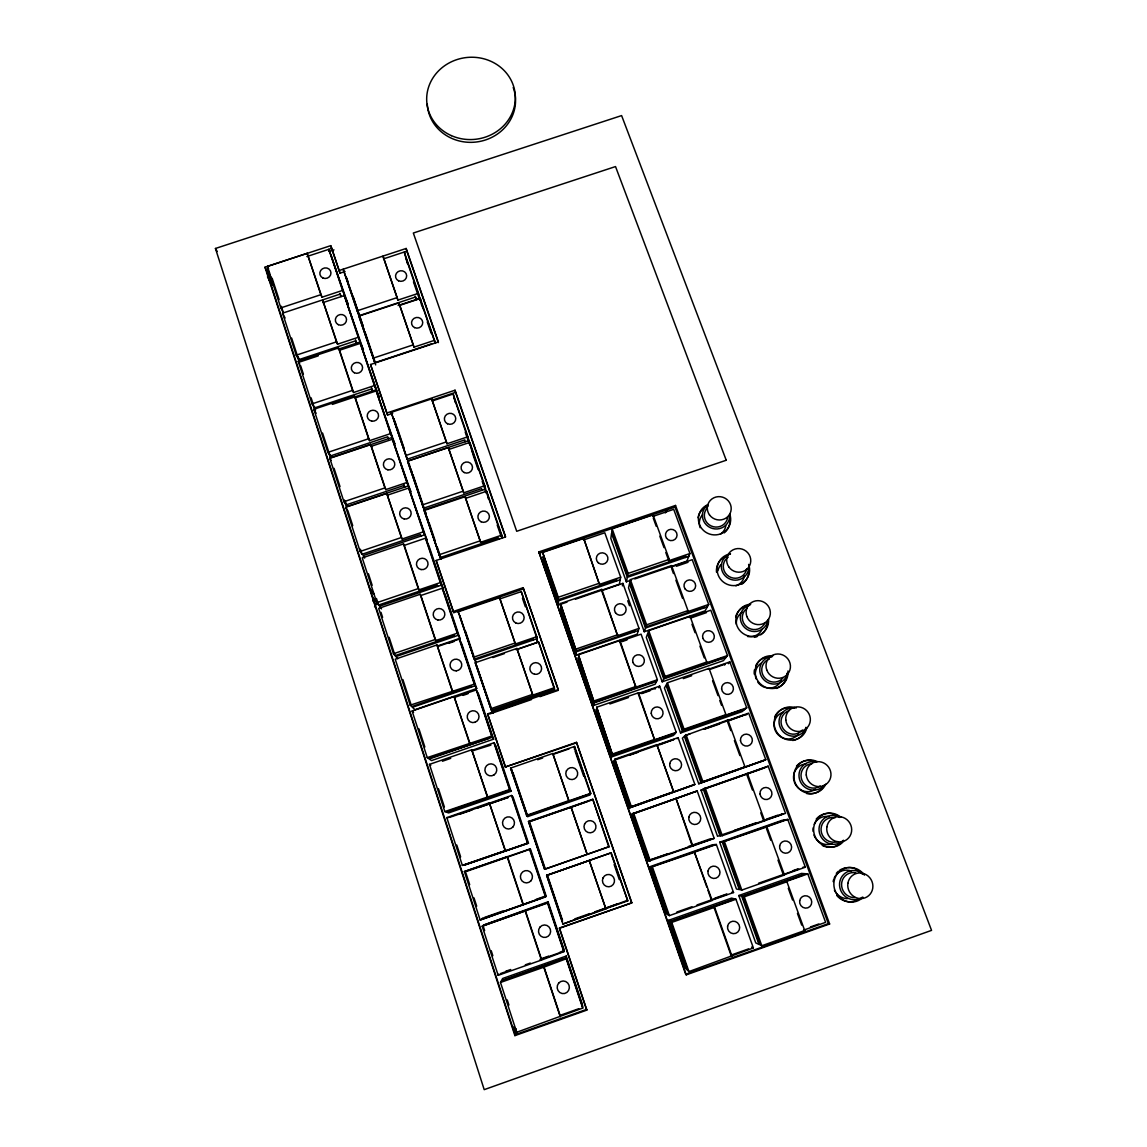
<?xml version="1.0" encoding="UTF-8"?>
<svg xmlns="http://www.w3.org/2000/svg" width="1147" height="1147" viewBox="0 0 1147 1147"><rect width="100%" height="100%" fill="white"/><g stroke="black" fill="none" stroke-linecap="round" stroke-linejoin="round"><path stroke-width="1.5" d="M568.898 800.864L552.883 753.952L574.59 746.439L590.719 793.28L568.898 800.864L552.797 753.464L510.587 768.089L526.86 815.761L586.777 795.158M562.417 959.121L501.153 981.23L500.493 982.477L516.709 1032.286L582.705 1008.098L566.202 958.777L566.245 956.039L502.615 978.491L501.483 980.628L566.217 957.774L582.561 1006.607M576.081 655.152L576.21 651.84L560.582 607.035L560.711 611.064L576.081 655.152L637.202 634.162L639.008 628.37L622.907 583.379L601.645 590.648L617.043 634.047M634.707 631.753L635.008 630.692L576.253 650.879L560.482 603.523L601.802 589.4L617.645 635.71L639.008 628.37M548.094 901.8L547.549 903.047L482.17 926.203L498.171 975.323L541.441 960.068L563.837 951.709L563.951 949.157L548.094 901.8L483.403 925.17L547.75 902.589L563.88 950.777L560.08 952.11M598.863 582.776L583.737 538.473L542.646 552.438L558.388 599.666L616.799 579.708L616.57 580.984M635.897 687.168L619.695 641.517L641.087 634.162L657.389 679.741L635.897 687.168L619.939 640.499L578.36 654.779L594.175 702.251L653.288 681.848L652.887 682.666M570.934 806.843L528.48 821.395L544.567 869.311L609.129 846.701L592.784 799.23L570.934 806.843L587.164 854.372L570.948 806.599M574.418 749.249L574.59 746.439M631.553 902.603L576.497 742.338L505.354 766.97L487.575 713.893L558.288 689.548L523.147 587.68L453.266 611.494L436.175 560.453L505.641 536.896L455.044 390.209L386.783 413.02L370.524 364.517L438.398 341.964L406.153 248.469L339.053 270.549L330.709 245.659L264.957 267.237L514.903 1035.626L586.805 1010.12L559.449 927.98L631.854 902.832L559.406 928.324L586.805 1010.12M605.888 908.911L589.243 860.479L605.888 908.911L562.919 924.023L625.961 900.882M267.022 269.631L272.269 279.825M583.737 538.473L599.437 584.425L620.685 577.17L604.799 532.767L583.665 539.95M601.645 590.648L601.802 589.4M652.657 516.494L673.705 509.325L689.949 553.514L668.801 560.74L669.275 559.363L653.044 514.903L612.14 528.81L611.738 531.835L627.595 576.023L685.763 556.152L685.218 557.542M593.63 705.477L594.046 702.968L578.217 657.589L578.059 660.83L593.63 705.477L655.109 684.243L657.389 679.741M594.175 702.251L578.36 654.779M620.685 577.17L619.366 584.21L575.464 599.207M653.991 738.152L638.162 693.548L659.668 686.121L676.2 732.302L654.579 739.801L638.492 692.774L596.669 707.226L612.512 754.812L671.984 734.18L671.482 734.74M622.405 585.902L622.907 583.379M626.362 581.816L627.323 577.314L611.537 533.326L610.835 538.517L626.362 581.816L631.409 580.095M627.595 576.023L628.155 573.4L612.14 528.81M560.266 1016.844L543.807 967.193L566.202 958.777M671.052 566.933L692.229 559.693L708.688 604.455L687.411 611.752L687.971 610.605L671.54 565.571L630.391 579.636L629.803 582.203L645.876 626.965L704.387 606.878L703.742 608.039M619.695 641.517L619.939 640.499M516.781 1031.813L516.021 1034.422L586.705 1009.36M514.903 1035.626L516.322 1030.809L515.462 1028.486A10.294 9.879 -88.8 0 0 513.326 1026.995M515.161 1034.737L514.458 1032.572L515.634 1028.701M514.458 1032.572L515.462 1028.486M829.625 923.98L828.349 923.65L675.01 507.074L675.511 505.454L538.846 551.908L685.677 974.262L686.25 974.85L829.625 923.98L675.511 505.454M644.256 631.739L645.503 628.04L629.517 583.465L628.527 587.881L644.256 631.739L705.118 610.835L708.688 604.455M645.876 626.965L646.607 624.814L630.391 579.636M690.093 616.398L689.519 617.53L710.81 610.204L727.485 655.554L706.079 662.937L706.738 662.02L690.093 616.398L648.686 630.621L647.94 632.728L664.213 678.078L723.069 657.761L722.338 658.679M374.553 606.863L376.761 602.548M590.719 793.28L590.132 794.885L527.735 816.607L511.404 769.336L512.351 770.755M689.949 553.514L686.881 561.141L634.764 578.948M638.162 693.548L638.492 692.774M528.48 821.395L544.796 869.182L608.742 846.773L592.784 799.23M611.566 756.934L612.297 755.285L596.268 709.319L595.809 711.713L611.566 756.934L673.418 735.471L676.2 732.302M612.512 754.812L596.669 707.226M656.471 745.149L678.106 737.636L694.853 784.419L630.692 806.929L614.821 759.228L656.887 744.618L673.604 791.702L656.887 744.618M655.138 688.974L655.554 688.186L640.341 693.448M658.808 687.713L659.668 686.121M663.755 678.909L647.568 633.775L646.277 637.374L662.192 681.805L663.755 678.909L725.994 657.417M664.213 678.078L665.117 676.386L706.738 662.02M545.513 896.94L546.101 895.85L530.459 849.095L529.441 848.938L545.513 896.94L480.163 920.023L464.377 871.548L507.447 856.608L523.39 904.696M709.061 668.4L708.387 669.289L729.822 661.891L746.711 707.828L725.176 715.312L725.936 714.638L709.061 668.4L667.425 682.78L666.479 684.415L682.967 730.367L742.181 709.821L741.349 710.495M498.171 975.323L498.845 974.161M541.957 897.872L480.163 920.023M482.17 926.203L525.412 910.818L541.57 959.552M727.485 655.554L723.413 660.658L662.192 681.805M724.646 664.973L725.377 664.07L710.237 669.303M728.302 663.712L729.822 661.891M682.422 730.954L666.02 685.218L664.414 688.014L680.544 733.005L682.422 730.954L745.034 709.219M682.967 730.367L684.071 729.162L725.936 714.638M677.074 738.74L678.106 737.636M727.872 719.972L727.112 720.617L748.661 713.133L765.78 759.672L701.563 782.211L684.874 735.657L727.872 719.972L744.962 766.813L744.116 767.228M562.919 924.023L546.632 875.462L611.222 852.78L627.796 900.882L605.702 908.653M746.711 707.828L742.123 711.627L680.544 733.005M630.391 807.158L614.147 760.59L613.387 762.153L629.359 807.961L693.648 785.093M630.692 806.929L673.604 791.702M482.887 918.016L481.425 919.091L545.728 896.538L529.814 848.995L464.377 871.548M691.684 844.421L675.941 798.283L692.874 846.013L649.517 860.881L632.972 813.467L697.19 790.957L714.165 838.371L647.768 860.766L631.596 814.37L690.594 793.452M632.972 813.467L633.603 813.065L650.306 860.938M544.567 869.311L545.298 868.881L529.699 822.442M694.853 784.419L629.359 807.961M700.932 782.555L684.315 736.231L682.393 738.195L698.724 783.759L763.902 760.59M701.563 782.211L744.962 766.813M692.845 792.577L695.971 791.573M697.19 790.957L631.596 814.37M779.731 815.058L780.734 814.857L717.549 836.292L701.018 790.125L766.268 767.028M722.309 835.69L720.818 835.876L703.9 788.706L705.219 788.075L722.309 835.69L764.676 820.822L747.357 773.35L746.496 773.752L752.432 790.039M760.203 761.88L761.121 761.422M765.78 759.672L698.724 783.759M762.569 768.318L763.501 767.902M764.088 768.003L768.175 766.182L785.523 813.352L763.73 820.994L760.762 812.85M560.482 1015.21L578.791 1008.715M730.553 955.279L748.676 948.856M810.47 926.934L818.886 923.952M668.543 920.324L670.264 921.428L687.168 969.889L685.146 967.953L668.543 920.324L731.528 898.101L735.944 899.248L753.378 947.952L688.931 971.595L687.741 970.448L670.751 921.758L731.356 900.366L730.567 900.151M801.739 875.032L802.871 875.132L742.539 896.424L759.931 944.856L761.809 945.745L804.707 930.532L786.914 881.771L785.853 881.642L807.789 873.899L825.611 922.346L803.545 930.16L804.707 930.532M685.677 974.262L828.349 923.65M574.747 918.89L589.859 913.571M594.906 911.808L616.728 904.123M505.77 971.265L510.702 969.516M540.323 959.078L548.553 956.168M500.493 973.574L508.766 970.663M525.312 964.828L530.272 963.079M540.194 959.58L560.037 952.584M714.796 898.216L726.51 894.087M792.649 870.774L797.638 869.01M676.816 912.066L691.956 906.732M697.003 904.954L727.284 894.273M758.568 883.247L798.756 869.068M707.986 890.344L711.513 900.295L733.535 892.524L716.345 844.479L712.473 844.766L649.847 866.731L666.249 913.743L667.927 914.747L651.252 866.931L649.847 866.731M777.981 860.092L783.401 874.946L805.337 867.218L787.76 819.417L782.025 820.349L719.685 842.228L736.446 888.997L739.313 889.57L722.252 842.013L719.685 842.228M695.053 852.149L651.654 866.989L668.414 915.034L669.389 915.621L712.215 900.51L694.437 852.164L706.81 887.018M766.899 826.93L722.997 841.941L740.145 889.742L741.822 890.072L784.462 875.032L766.899 826.93L765.952 827.073L787.76 819.417M738.783 895.535L741.708 896.223L758.999 944.425L755.758 942.92L738.783 895.535L801.495 873.412L807.789 873.899M670.264 921.428L734.324 898.832M741.708 896.223L805.481 873.713M500.493 982.477L543.807 967.193M730.61 954.132L713.907 907.033L735.944 899.248M670.751 921.758L671.755 922.403L714.624 907.277L732.015 956.311M742.539 896.424L744.245 896.825L786.914 881.771M611.222 852.78L546.832 875.261L562.417 921.701M546.632 875.462L589.357 860.494M484.55 917.428L502.859 911.019M536.122 899.348L544.438 896.438M647.768 860.766L668.07 853.655M688.358 846.529L710.351 838.815M734.395 830.385L756.274 822.714M766.382 819.173L778.168 815.03M780.964 814.614L783.444 813.753L781.05 814.212M714.165 838.371L692.874 846.013M651.252 866.931L714.925 844.579M722.252 842.013L785.652 819.761M694.437 852.164L716.345 844.479M526.459 815.374L568.898 800.606M527.061 815.947L590.504 793.867L574.532 747.471M528.867 821.711L592.54 799.774M587.149 801.638L529.054 821.883L544.897 869.111M462.37 865.412L505.426 850.529L489.31 802.828L446.8 817.582L462.37 865.412L528.48 843.188L513.039 797.036L511.562 795.488L489.697 803.072M528.48 843.188L463.89 865.268L527.806 842.973L512.107 796.047M467.575 871.046L528.81 849.683M703.9 788.706L768.175 766.182M701.018 790.125L762.984 768.49M505.354 766.97L576.454 742.869M537.671 759.73L542.646 758.009M554.259 753.995L569.17 748.819M487.719 797.122L471.732 749.78L429.465 764.375L444.835 811.574L509.569 789.537L511.089 791.244L448.62 812.922L446.599 812.205L510.128 790.154L494.629 743.844M612.942 753.851L654.98 739.256M612.297 755.285L675.182 733.463M449.624 817.367L508.365 797.351L476.794 808.32M614.376 760.146L673.877 739.485L659.84 744.733M684.874 735.657L689.949 733.894M703.484 729.191L744.116 715.097L728.116 721.019M460.162 814.083L471.804 810.04M629.373 755.299L637.847 752.36M704.53 729.205L719.699 723.943M744.503 715.327L746.955 714.481M490.687 708.789L532.609 694.351L516.939 648.456L475.231 662.737L491.418 710.179L550.718 689.763L550.804 690.537M532.782 695.125L554.345 687.698L538.631 642.076L517.182 649.431L532.782 695.125L532.609 694.351M492.479 711.57L476.535 665.446L491.791 710.853L554.474 689.261L554.345 687.698M489.626 713.993L531.52 699.555M539.907 696.673L558.331 690.322L523.147 587.68M469.969 743.571L454.097 696.602L412.103 711.025L427.272 757.608L491.69 736.073L493.654 739.141L431.559 760.576L429.265 758.984L492.407 737.191L477.109 691.483M594.418 700.788L636.212 686.365M594.046 702.968L656.557 681.39M472.191 750.281L493.927 742.783L495.848 745.679L511.089 791.244M442.412 761.235L450.714 758.368M472.292 750.912L490.916 745.12M609.917 703.957L628.513 697.534M683.311 678.608L691.727 675.698M641.689 693.62L650.091 690.723M473.41 657.274L515.075 643.008L499.605 597.687L458.155 611.824L474.299 659.138L533.24 638.951L533.398 639.954M515.333 644.012L536.767 636.657L521.254 591.623L499.92 598.892L515.333 644.012L515.075 643.008M459.689 615.222L474.729 660.055L537.068 638.707L521.254 591.623M492.823 657.561L504.422 653.589M516.021 649.618L537.57 642.234L536.767 636.657M452.721 691.555L436.978 644.944L395.228 659.21L410.196 705.176L474.313 684.142L476.708 688.515L414.97 709.721L412.418 707.298L475.188 685.748L460.09 640.614M576.324 648.944L617.875 634.678M646.607 624.814L687.971 610.605M576.21 651.84L638.349 630.492M645.503 628.04L707.384 606.792M454.642 697.362L476.249 689.935L478.6 694.164L493.654 739.141M463.073 695.383L468.033 693.691M621.946 641.66L626.993 639.926M691.426 617.789L706.48 612.613M454.642 636.513L454.097 635.495L395.084 655.654L393.45 653.761L378.668 608.383L420.175 594.275L420.877 595.494L442.226 588.239L445.409 594.992L460.09 638.85L438.527 646.22M453.266 611.494L453.796 612.627L523.362 588.927M393.45 653.761L435.172 639.51L435.803 640.528L457.266 633.201L460.09 638.85M558.388 599.666L558.288 597.257L599.594 583.149M628.155 573.4L669.275 559.363M567.034 602.103L558.589 604.985L558.431 600.856L620.197 579.751M627.323 577.314L688.831 556.309M437.595 645.933L459.072 638.592L461.854 644.112L476.708 688.515M449.151 643.18L454.212 641.445M676.372 566.288L688.014 562.302M403.486 543.936L362.237 557.901L376.818 602.691L418.297 588.597L418.999 589.845L440.333 582.59L443.559 589.486L429.064 546.173L425.48 538.201L404.26 545.384L403.486 543.936L418.297 588.597M439.014 554.804L480.192 540.839L465.123 496.694L424.146 510.515L440.204 557.585L498.458 537.843L498.787 539.305M480.607 542.302L501.784 535.133L486.672 491.231L465.596 498.357L480.607 542.302L480.192 540.839M372.703 597.2L378.596 605.043L437.265 585.099L437.882 586.361M538.975 553.313L675.01 507.074M343.928 501.698L384.919 487.919L385.765 489.611L406.855 482.514L410.884 491.819L392.374 439.258L371.399 446.283L370.495 444.391L329.719 458.04L343.928 501.698L345.993 504.952L403.973 485.453L404.733 487.131L403.629 483.833M421.064 536.036L420.39 534.559L362.065 554.273L360.144 551.463L345.734 507.246L386.754 493.454L402.138 539.004L423.358 531.835L426.985 539.965L408.69 488.02L387.6 495.117M422.282 504.952L463.216 491.145L448.334 447.559L407.601 461.223L423.63 508.178L481.539 488.636L481.941 490.328M463.703 492.823L484.765 485.726L469.84 442.398L448.893 449.423L463.703 492.823L463.216 491.145M409.809 466.614L424.29 509.77L485.539 489.109L470.729 446.154M360.144 551.463L401.364 537.527L402.138 539.004M327.87 452.377L368.617 438.742L369.535 440.663L390.496 433.638L394.912 444.104L376.202 390.926L355.355 397.88L354.38 395.772L313.834 409.278L327.87 452.377L330.064 456.062L387.715 436.763L388.532 438.67M405.708 455.545L446.398 441.896L431.702 398.855L391.213 412.375L407.185 459.216L464.764 439.889L465.238 441.767M446.957 443.789L467.904 436.763L453.165 393.98L432.333 400.934L446.957 443.789L446.398 441.896M396.389 425.322L393.622 418.397L407.931 461.008L468.808 440.577L454.198 398.152M312.07 403.873L352.588 390.381L353.563 392.503L374.409 385.564L379.184 397.134L360.301 343.369L339.555 350.251L338.523 347.942L298.22 361.305L312.07 403.873L314.407 407.974L371.714 388.876L372.603 390.984L371.485 387.643M332.329 404.404L376.159 389.794L362.165 347.971M386.783 413.02L387.6 415.028L392.704 413.321M431.774 400.274L455.56 392.331L455.044 390.209M398.081 305.518L419.816 298.335L405.737 257.458M434.656 340.286L413.967 347.154L399.686 305.36L420.289 298.55L435.459 343.369M339.985 293.36L341.075 296.629L340.057 294.119L282.549 313.174L296.227 355.197L336.501 341.849L337.548 344.186L358.265 337.318L363.413 350.007L344.329 295.654L358.265 337.318M296.227 355.197L298.679 359.714L355.656 340.831L356.617 343.139L355.513 339.827M318.249 355.857L299.897 361.936L298.263 356.961M338.265 349.218L360.158 341.964L346.322 300.657M373.033 358.208L413.264 344.846L398.927 302.88L358.911 316.113L374.797 362.696L431.716 343.785M339.053 270.549L340.071 273.158L345.089 271.509M383.499 258.878L406.87 251.179L406.153 248.469M321.977 297.216L307.152 253.315L267.308 266.391L280.829 307.898L320.859 294.693L321.977 297.216L342.58 290.42L348.071 304.184L328.816 249.286L342.58 290.42M322.823 302.636L344.587 295.467L330.938 254.648M415.171 296.227L416.304 299.496L415.615 297.001L359.025 315.712L343.182 269.258L357.133 310.823L397.134 297.603L382.983 256.154L397.894 300.113L418.483 293.317L404.289 252.096L407.414 263.638M215.45 248.469L621.602 115.589L931.55 930.375L484.206 1089.65L215.45 248.469L217.213 251.494M306.866 256.541L331.77 248.369L340.071 273.158M328.888 251.537L333.978 249.86M608.053 846.916L609.129 846.701M763.73 820.994L764.676 820.822M781.939 821.066L782.957 820.908M803.058 867.103L805.337 867.218M783.401 874.946L784.462 875.032M731.944 892.165L733.535 892.524M446.8 817.582L447.961 817.94M444.835 811.574L446.025 811.99L506.401 791.459M751.572 947.064L753.378 947.952M429.465 764.375L430.785 765.25M371.915 592.469L373.908 593.802L369.807 588.268M427.272 757.608L428.605 758.525L488.694 738.482M627.796 900.882L610.806 852.809M412.103 711.025L413.58 712.402M410.196 705.176L411.687 706.595L471.044 686.221L471.503 687.01M397.765 658.751L395.901 656.586L458.298 635.266L443.387 590.719M372.89 600.87L375.944 604.842M381.521 608.899L379.485 606.204L441.523 585.113L426.799 541.126M364.66 558.073L363.011 555.664L424.691 534.817L410.153 491.389M510.587 768.089L526.86 815.761M345.734 507.246L347.111 509.383M329.719 458.04L331.168 460.463M487.575 713.893L505.655 767.386M313.834 409.278L316.156 413.336M298.22 361.305L299.84 364.287M491.791 710.853L493.038 713.233M282.549 313.174L285.101 318.049M280.829 307.898L283.395 312.801L281.259 306.22M267.48 276.757L271.982 285.431L272.814 283.309L266.305 269.86M264.957 267.237L271.567 280.054M267.394 268.67L269.645 273.058M267.308 266.391L268.656 269.015M475.231 662.737L491.418 710.179M474.729 660.055L476.263 663.238L465.438 630.993M458.155 611.824L459.173 614.104M436.175 560.453L453.796 612.627M424.146 510.515L440.204 557.585M428.405 520.709L426.125 515.261L440.806 558.962M424.29 509.77L426.024 513.928M407.601 461.223L423.63 508.178M410.44 468.162L412.332 472.808M407.931 461.008L409.837 465.725M370.524 364.517L387.6 415.028M391.213 412.375L407.185 459.216M358.911 316.113L374.237 361.033M364.302 330.006L361.721 323.354L375.671 364.918M330.709 245.659L331.77 248.369M357.133 310.823L359.025 315.712M347.914 281.56L346.179 277.072L363.212 326.522L353.032 296.17M653.26 518.129L656.242 526.315M659.826 536.151L664.013 547.635M665.805 552.539L668.801 560.74M671.655 568.582L673.475 573.572M675.898 580.21L682.565 598.476M691.971 624.255L695.039 632.671M699.942 646.119L704.244 657.891M712.588 680.802L717.979 695.584M719.786 700.516L721.578 705.448M727.728 722.28L730.754 730.61M734.395 740.589L739.872 755.572M766.554 828.722L770.77 840.278M788.29 888.337L792.563 900.051M797.452 913.428L801.724 925.142M648.686 630.621L665.117 676.386M667.425 682.78L684.071 729.162M685.992 734.51L702.853 781.494M724.503 841.812L741.822 890.072M744.245 896.825L761.809 945.745M703.254 789.036L720.087 835.977M627.724 600.77L629.488 605.716M542.646 552.438L558.288 597.257M614.821 759.228L631.294 806.456M652.457 867.103L669.389 915.621M671.755 922.403L688.931 971.595M576.253 650.879L560.482 603.523M558.431 600.856L543.004 556.639L543.406 561.457L558.589 604.985M632.671 813.667L649.13 860.852M538.846 551.908L686.25 974.85M576.497 742.338L631.854 902.832M406.87 251.179L438.398 342.58M455.56 392.331L505.354 536.696M435.287 343.254L421.609 303.525L422.985 308.701M487.418 494.572L502.4 538.072L501.784 535.133M554.474 689.261L538.631 642.076M413.465 281.847L419.816 300.299M427.272 321.934L431.2 333.347M465.209 432.118L469.238 443.817M472.865 454.341L478.113 469.582M482.199 481.425L486.271 493.267M497.21 525.054L501.182 536.595M522.444 598.304L525.355 606.749M536.409 638.85L537.57 642.234M575.005 750.941L583.737 776.29M614.132 864.551L619.308 879.606M364.947 331.669L375.399 362.796M396.948 426.999L404.274 448.821M412.877 474.442L426.039 513.67M428.964 522.372L435.071 540.567M437.294 547.191L441.194 558.775M512.924 772.447L527.735 816.607M547.291 874.831L562.517 920.209M546.933 875.161L562.446 921.371M459.732 615.767L474.299 659.138M566.245 956.039L582.318 1004.041L582.705 1008.098M377.937 395.113L392.116 437.466L331.153 457.882L330.049 454.484M393.98 443.043L408.332 485.927L347.011 506.558L345.39 501.583M360.301 343.369L374.409 385.564M376.202 390.926L390.496 433.638M392.374 439.258L406.855 482.514M408.69 488.02L423.358 531.835M425.48 538.201L440.333 582.59M442.226 588.239L457.266 633.201M459.072 638.592L474.313 684.142M476.249 689.935L491.69 736.073M493.927 742.783L509.569 789.537M511.562 795.488L527.419 842.859M547.549 903.047L563.837 951.709M337.548 344.186L322.608 299.955L336.501 341.849M339.555 350.251L353.563 392.503M355.355 397.88L369.535 440.663M371.399 446.283L385.765 489.611M404.26 545.384L418.999 589.845M420.877 595.494L435.803 640.528M543.922 966.649L560.31 1016.041M307.152 253.315L320.859 294.693M338.523 347.942L352.588 390.381M354.38 395.772L368.617 438.742M370.495 444.391L384.919 487.919M386.754 493.454L401.364 537.527M420.175 594.275L435.172 639.51M436.978 644.944L452.176 690.766M454.097 696.602L469.496 743.027M471.732 749.78L487.332 796.835M489.31 802.828L505.124 850.501M507.146 856.623L523.175 904.94M525.211 911.091L541.441 960.068M314.45 406.626L315.554 409.995M272.14 278.234L279.108 299.639M291.625 338.05L298.679 359.714M300.657 365.764L303.41 374.209M311.109 397.837L314.407 407.974M322.579 433.064L330.064 456.062M334.064 468.334L340.028 486.643M344.372 499.963L345.993 504.952M347.785 510.458L352.731 525.627M360.416 549.227L362.065 554.273M368.431 573.801L372.173 585.314M376.46 598.462L378.596 605.043M380.99 612.355L382.611 617.358M389.12 637.331L395.084 655.654M402.898 679.612L411.142 704.918M418.942 728.875L424.849 746.998M438.412 788.62L444.391 806.986M456.778 845.024L460.635 856.866M465.367 871.39L469.682 884.638M473.998 897.886L476.693 906.159M483.002 925.514L484.636 930.547M491.203 950.677L492.837 955.709M507.246 999.94L508.91 1005.044M266.807 271.696L514.286 1032.357M397.134 297.603L397.894 300.113M398.927 302.88L399.686 305.36M413.264 344.846L413.967 347.154M431.702 398.855L432.333 400.934M448.334 447.559L448.893 449.423M465.123 496.694L465.596 498.357M418.483 293.317L421.752 305.575M420.289 298.55L421.164 301.876M499.605 597.687L499.92 598.892M453.165 393.98L455.287 402.482M516.939 648.456L517.182 649.431M469.84 442.398L472.292 452.649M467.904 436.763L469.998 445.509M484.765 485.726L486.199 492.034M486.672 491.231L488.378 498.902M748.776 565.686A13.821 13.449 25.1 0 1 737.55 580.009A13.821 13.449 25.1 0 1 721.807 569.959A13.821 13.449 25.1 0 1 730.324 553.886M744.475 575.823A13.506 13.147 25.6 0 1 735.887 585.816M717.993 570.805A13.506 13.147 25.6 0 1 720.904 564.654M746.697 568.84A11.843 11.527 25.1 0 1 728.789 576.339A11.843 11.527 25.1 0 1 728.273 557.055M729.664 514.673A13.707 13.305 18.7 0 1 719.628 528.595A13.707 13.305 18.7 0 1 703.685 521.111A13.707 13.305 18.7 0 1 708.201 504.594M725.822 525.899A13.391 13.018 19.1 0 1 720.345 534.244M700.114 527.706A13.391 13.018 19.1 0 1 702.437 514.888M727.599 517.799A11.742 11.398 18.7 0 1 711.14 525.943A11.742 11.398 18.7 0 1 707.068 508.15M767.83 620.427A13.95 13.592 32.3 0 1 754.282 631.538A13.95 13.592 32.3 0 1 740.546 619.997A13.95 13.592 32.3 0 1 749.349 604.899M762.153 629.201A13.621 13.277 32.9 0 1 747.572 636.499M736.374 624.283A13.621 13.277 32.9 0 1 742.023 612.269M764.963 622.964A11.957 11.642 32.3 0 1 746.611 626.706A11.957 11.642 32.3 0 1 747.299 608.111M862.315 897.241A14.796 14.165 58.5 0 1 843.059 894.302A14.796 14.165 58.5 0 1 843.504 874.588A14.796 14.165 58.5 0 1 862.845 874.086M847.246 898.66A14.438 13.836 58.8 0 1 834.399 890.144M833.166 881.613A14.438 13.836 58.8 0 1 833.769 879.233M834.213 878.1A14.438 13.836 58.8 0 1 836.12 875.003M836.923 874.1A14.438 13.836 58.8 0 1 851.533 871.075M855.16 897.614A12.674 12.144 58.5 0 1 841.568 884.308A12.674 12.144 58.5 0 1 855.748 872.795M824.091 785.251A14.424 13.95 51.3 0 1 806.241 788.118A14.424 13.95 51.3 0 1 799.76 770.798A14.424 13.95 51.3 0 1 815.374 761.938M815.388 789.322A14.079 13.621 51.7 0 1 794.398 782.283M794.025 781.121A14.079 13.621 51.7 0 1 805.925 763.916M820.22 786.025A12.359 11.957 51.3 0 1 801.796 779.874A12.359 11.957 51.3 0 1 811.89 763.73M805.868 728.288A14.251 13.836 46 0 1 788.821 735.399A14.251 13.836 46 0 1 779.286 719.054A14.251 13.836 46 0 1 794.125 708.158M798.384 734.281A13.922 13.52 46.4 0 1 776.634 732.947A13.922 13.52 46.4 0 1 782.942 712.287M802.384 730.037A12.216 11.857 46 0 1 783.301 728.875A12.216 11.857 46 0 1 788.821 710.739M787.215 674.006A14.094 13.721 39.6 0 1 771.831 683.899A14.094 13.721 39.6 0 1 759.758 669.576A14.094 13.721 39.6 0 1 772.347 656.371M781.293 680.458A13.764 13.406 40.2 0 1 766.64 687.842M765.479 687.569A13.764 13.406 40.2 0 1 760.217 684.759M759.343 683.956A13.764 13.406 40.2 0 1 757.794 682.107M756.131 678.938A13.764 13.406 40.2 0 1 760.991 663.296M782.942 677.992A12.087 11.757 39.6 0 1 763.974 676.859A12.087 11.757 39.6 0 1 769.508 658.966M843.489 840.249A14.61 14.065 55.3 0 1 824.621 841.038A14.61 14.065 55.3 0 1 820.994 822.084A14.61 14.065 55.3 0 1 839.045 816.908M831.89 843.805A14.251 13.735 55.7 0 1 813.94 835.03M813.094 831.417A14.251 13.735 55.7 0 1 813.209 827.747M814.241 824.263A14.251 13.735 55.7 0 1 829.109 816.65M837.611 841.568A12.517 12.058 55.3 0 1 821.109 830.715A12.517 12.058 55.3 0 1 835.159 817.725M859.361 898.918A17.391 16.66 58.7 0 1 836.693 895.42M836.321 873.34A17.391 16.66 58.7 0 1 838.371 871.261M839.518 870.372A17.391 16.66 58.7 0 1 842.027 868.939M843.375 868.394A17.391 16.66 58.7 0 1 846.199 867.677M847.647 867.505A17.391 16.66 58.7 0 1 862.114 873.842M842.185 841.411A17.162 16.531 55.6 0 1 822.327 845.511M816.191 819.101A17.162 16.531 55.6 0 1 839.704 817.467M823.904 785.752A16.961 16.416 51.5 0 1 806.699 793.566M796.505 766.11A16.961 16.416 51.5 0 1 816.177 762.081M805.954 727.298A16.761 16.273 46.3 0 1 792.706 740.503M774.626 716.889A16.761 16.273 46.3 0 1 792.319 707.943M787 673.26A16.574 16.144 40 0 1 776.347 688.444M754.267 674.121A16.574 16.144 40 0 1 754.425 669.877M755.687 665.833A16.574 16.144 40 0 1 771.874 656.787M767.601 620.24A16.402 15.986 32.7 0 1 760.819 634.764M757.063 636.642A16.402 15.986 32.7 0 1 754.31 637.331M735.628 616.957A16.402 15.986 32.7 0 1 749.851 605.344M748.704 569.815A16.259 15.829 25.4 0 1 741.951 584.153M716.474 572.081A16.259 15.829 25.4 0 1 726.997 555.937M728.947 515.519A16.115 15.657 19 0 1 724.23 532.882M698.036 517.698A16.115 15.657 19 0 1 708.344 505.841M863.017 897.241A17.477 16.732 58.6 0 1 838.371 896.051A17.477 16.732 58.6 0 1 840.02 871.06A17.477 16.732 58.6 0 1 864.465 875.147M843.504 841.339A17.248 16.617 55.5 0 1 819.847 843.016A17.248 16.617 55.5 0 1 817.352 818.972A17.248 16.617 55.5 0 1 841.009 817.295M825.783 784.118A17.047 16.488 51.4 0 1 803.703 791.889A17.047 16.488 51.4 0 1 795.287 769.393A17.047 16.488 51.4 0 1 817.367 761.637M806.785 728.101A16.847 16.359 46.2 0 1 786.154 739.385A16.847 16.359 46.2 0 1 774.899 718.065A16.847 16.359 46.2 0 1 796.19 708.043M787.96 670.966A16.66 16.216 39.9 0 1 772.203 688.544A16.66 16.216 39.9 0 1 755.084 671.411A16.66 16.216 39.9 0 1 772.834 655.84M768.533 619.136A16.488 16.072 32.6 0 1 753.808 636.456A16.488 16.072 32.6 0 1 735.944 621.459A16.488 16.072 32.6 0 1 750.712 604.168M748.604 564.396A16.33 15.9 25.3 0 1 738.109 585.027A16.33 15.9 25.3 0 1 717.563 573.084A16.33 15.9 25.3 0 1 730.481 553.858M729.693 513.942A16.201 15.728 18.9 0 1 720.56 533.885A16.201 15.728 18.9 0 1 699.727 525.168A16.201 15.728 18.9 0 1 707.699 504.723M667.368 508.666A9.305 9.061 12.2 0 1 665.317 512.91M513.211 87.487A44.217 40.991 -6.5 0 1 479.747 141.468A44.217 40.991 -6.5 0 1 427.272 104.234M726.223 460.248L516.709 531.29L413.336 233.027L615.523 166.573L726.223 460.248M512.996 826.915A6.093 5.979 -83.2 0 0 509.684 816.951A6.093 5.979 -83.2 0 0 502.83 824.894A6.093 5.979 -83.2 0 0 512.996 826.915M534.588 674.278A5.878 5.864 -22.9 0 0 541.284 666.593A5.878 5.864 -22.9 0 0 531.29 664.672A5.878 5.864 -22.9 0 0 534.588 674.278M464.22 472.55A5.735 5.563 -13.1 0 0 472.492 467.13A5.735 5.563 -13.1 0 0 463.632 462.929A5.735 5.563 -13.1 0 0 464.22 472.55M474.987 722.28A5.95 5.893 -56.9 0 0 477.037 712.187A5.95 5.893 -56.9 0 0 467.331 715.542A5.95 5.893 -56.9 0 0 474.987 722.28M539.993 927.106A6.251 6.065 88.5 0 0 543.406 937.343A6.251 6.065 88.5 0 0 550.316 929.199A6.251 6.065 88.5 0 0 539.993 927.106M494.128 774.842A6.022 5.936 -73.6 0 0 493.482 764.461A6.022 5.936 -73.6 0 0 484.894 770.282A6.022 5.936 -73.6 0 0 494.128 774.842M584.583 824.033A6.108 5.993 80 0 0 590.433 832.808A6.108 5.993 80 0 0 594.935 823.317A6.108 5.993 80 0 0 584.583 824.033M387.887 469.826A5.735 5.549 -20.4 0 0 394.525 462.528A5.735 5.549 -20.4 0 0 384.847 460.721A5.735 5.549 -20.4 0 0 387.887 469.826M456.248 670.837A5.893 5.821 -40.5 0 0 460.807 661.719A5.893 5.821 -40.5 0 0 450.656 662.436A5.893 5.821 -40.5 0 0 456.248 670.837M603.021 877.914A6.179 6.036 79.4 0 0 608.928 886.789A6.179 6.036 79.4 0 0 613.459 877.183A6.179 6.036 79.4 0 0 603.021 877.914M558.646 983.151A6.337 6.108 86.5 0 0 562.102 993.531A6.337 6.108 86.5 0 0 569.041 985.287A6.337 6.108 86.5 0 0 558.646 983.151M530.961 880.781A6.165 6.022 -88.4 0 0 527.591 870.673A6.165 6.022 -88.4 0 0 520.724 878.731A6.165 6.022 -88.4 0 0 530.961 880.781M566.389 770.927A6.022 5.964 81.3 0 0 572.181 779.573A6.022 5.964 81.3 0 0 576.683 770.211A6.022 5.964 81.3 0 0 566.389 770.927M685.046 588.87A5.864 5.735 23.6 0 0 695.111 588.167A5.864 5.735 23.6 0 0 689.318 579.909A5.864 5.735 23.6 0 0 685.046 588.87M728.89 567.019A12.101 11.771 24.7 0 0 749.665 565.543A12.101 11.771 24.7 0 0 737.578 548.581A12.101 11.771 24.7 0 0 728.89 567.019M421.064 569.557A5.807 5.678 -25.5 0 0 427.759 562.073A5.807 5.678 -25.5 0 0 417.938 560.209A5.807 5.678 -25.5 0 0 421.064 569.557M437.839 619.982A5.85 5.749 -30.8 0 0 444.563 612.412A5.85 5.749 -30.8 0 0 434.67 610.519A5.85 5.749 -30.8 0 0 437.839 619.982M404.231 518.974A5.778 5.606 -22.4 0 0 410.898 511.591A5.778 5.606 -22.4 0 0 401.149 509.755A5.778 5.606 -22.4 0 0 404.231 518.974M481.08 521.77A5.764 5.635 -13.5 0 0 489.396 516.293A5.764 5.635 -13.5 0 0 480.464 512.021A5.764 5.635 -13.5 0 0 481.08 521.77M322.823 277.961A5.592 5.276 -16.6 0 0 330.967 272.785A5.592 5.276 -16.6 0 0 322.422 268.799A5.592 5.276 -16.6 0 0 322.823 277.961M709.477 514.874A12 11.642 18.4 0 0 730.109 513.397A12 11.642 18.4 0 0 718.165 496.665A12 11.642 18.4 0 0 709.477 514.874M398.568 280.814A5.592 5.291 -12.5 0 0 406.669 275.638A5.592 5.291 -12.5 0 0 398.066 271.653A5.592 5.291 -12.5 0 0 398.568 280.814M515.72 622.95A5.85 5.792 -15.6 0 0 524.136 617.33A5.85 5.792 -15.6 0 0 515.06 612.942A5.85 5.792 -15.6 0 0 515.72 622.95M666.493 538.144A5.807 5.678 15.9 0 0 676.515 537.441A5.807 5.678 15.9 0 0 670.766 529.297A5.807 5.678 15.9 0 0 666.493 538.144M598.347 562.833A5.807 5.706 7.6 0 0 607.838 559.593A5.807 5.706 7.6 0 0 600.196 553.126A5.807 5.706 7.6 0 0 598.347 562.833M669.733 763.587A6.036 5.936 58.1 0 0 677.633 770.426A6.036 5.936 58.1 0 0 679.454 760.203A6.036 5.936 58.1 0 0 669.733 763.587M651.224 713.291A5.964 5.893 48.7 0 0 660.514 717.807A5.964 5.893 48.7 0 0 659.654 707.541A5.964 5.893 48.7 0 0 651.224 713.291M688.817 817.252A6.122 5.979 63.5 0 0 696.788 824.191A6.122 5.979 63.5 0 0 698.609 813.825A6.122 5.979 63.5 0 0 688.817 817.252M746.869 616.556A12.216 11.9 31.9 0 0 767.601 620.484A12.216 11.9 31.9 0 0 760.246 600.87A12.216 11.9 31.9 0 0 746.869 616.556M847.891 883.305A12.975 12.416 58.3 0 0 864.852 897.915A12.975 12.416 58.3 0 0 868.207 876.122A12.975 12.416 58.3 0 0 847.891 883.305M806.269 774.999A12.646 12.216 50.9 0 0 825.854 784.476A12.646 12.216 50.9 0 0 823.646 762.913A12.646 12.216 50.9 0 0 806.269 774.999M785.81 720.044A12.488 12.115 45.5 0 0 805.237 729.377A12.488 12.115 45.5 0 0 803.115 708.115A12.488 12.115 45.5 0 0 785.81 720.044M740.46 740.518A6.036 5.893 49.5 0 0 749.851 745.063A6.036 5.893 49.5 0 0 748.876 734.725A6.036 5.893 49.5 0 0 740.46 740.518M702.925 638.406A5.907 5.792 32.8 0 0 712.961 640.313A5.907 5.792 32.8 0 0 709.463 630.764A5.907 5.792 32.8 0 0 702.925 638.406M721.606 688.931A5.979 5.85 42.1 0 0 730.926 693.419A5.979 5.85 42.1 0 0 729.979 683.211A5.979 5.85 42.1 0 0 721.606 688.931M632.958 662.493A5.907 5.835 33.1 0 0 642.98 664.428A5.907 5.835 33.1 0 0 639.553 654.837A5.907 5.835 33.1 0 0 632.958 662.493M766.798 670.092A12.345 12.015 39.1 0 0 787.674 674.078A12.345 12.015 39.1 0 0 780.218 654.191A12.345 12.015 39.1 0 0 766.798 670.092M354.351 372.761A5.663 5.405 -18 0 0 362.581 367.456A5.663 5.405 -18 0 0 353.893 363.37A5.663 5.405 -18 0 0 354.351 372.761M371.685 421.121A5.706 5.477 -19 0 0 378.295 413.909A5.706 5.477 -19 0 0 368.674 412.131A5.706 5.477 -19 0 0 371.685 421.121M447.516 423.773A5.692 5.491 -12.9 0 0 455.746 418.411A5.692 5.491 -12.9 0 0 446.943 414.253A5.692 5.491 -12.9 0 0 447.516 423.773M338.365 324.687A5.635 5.334 -17.2 0 0 346.552 319.454A5.635 5.334 -17.2 0 0 337.935 315.411A5.635 5.334 -17.2 0 0 338.365 324.687M414.597 327.626A5.635 5.362 -12.6 0 0 422.741 322.379A5.635 5.362 -12.6 0 0 414.067 318.35A5.635 5.362 -12.6 0 0 414.597 327.626M615.466 612.713A5.85 5.778 17.4 0 0 625.559 611.996A5.85 5.778 17.4 0 0 619.824 603.695A5.85 5.778 17.4 0 0 615.466 612.713M707.971 871.118A6.208 6.022 66.6 0 0 716.015 878.143A6.208 6.022 66.6 0 0 717.821 867.648A6.208 6.022 66.6 0 0 707.971 871.118M779.63 845.913A6.194 5.993 59.2 0 0 787.717 852.909A6.194 5.993 59.2 0 0 789.423 842.472A6.194 5.993 59.2 0 0 779.63 845.913M799.674 900.739A6.28 6.036 62.1 0 0 807.832 907.822A6.28 6.036 62.1 0 0 809.524 897.255A6.28 6.036 62.1 0 0 799.674 900.739M727.585 926.231A6.28 6.065 68.6 0 0 735.7 933.357A6.28 6.065 68.6 0 0 737.478 922.733A6.28 6.065 68.6 0 0 727.585 926.231M826.887 826.872A12.803 12.316 55 0 0 843.69 841.253A12.803 12.316 55 0 0 847.059 819.761A12.803 12.316 55 0 0 826.887 826.872M759.988 793.925A6.122 5.95 55.2 0 0 769.451 798.527A6.122 5.95 55.2 0 0 768.447 788.061A6.122 5.95 55.2 0 0 759.988 793.925M451.388 135.633A44.389 41.134 -6.5 0 0 515.261 95.029A44.389 41.134 -6.5 0 0 446.384 64.562A44.389 41.134 -6.5 0 0 451.388 135.633"/></g></svg>
